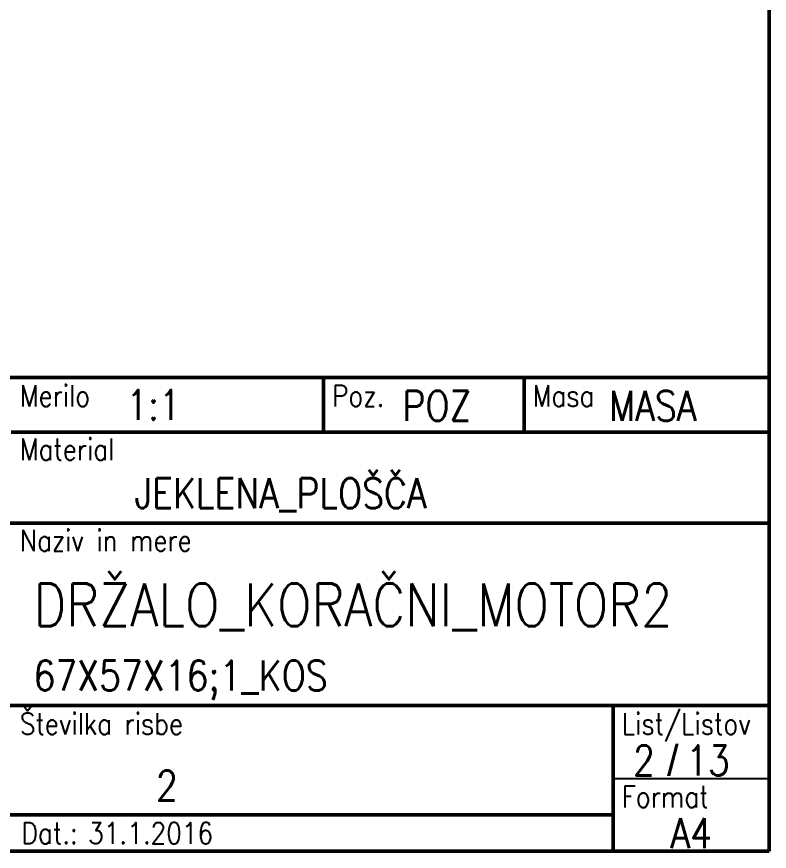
# Model space of a CAD drawing. Header units: millimetres. Extents: x 6433 to 7264, y -1747 to -507.
# Drawn here: x 6884.4 to 7263.5, y -1747 to -1326.5 of the extents above; entities that cross this region are included whole.
import ezdxf
from ezdxf.enums import TextEntityAlignment as Align

# ---------------------------------------------------------------- set-up
doc = ezdxf.new("R2010")
doc.units = ezdxf.units.MM
doc.header["$MEASUREMENT"] = 0
for name, color, linetype, lineweight in [('Crta_025', 5, 'Continuous', 25), ('Crta_035', 3, 'Continuous', 35), ('Crta_05', 1, 'Continuous', 50)]:
    doc.layers.add(name, color=color, linetype=linetype, lineweight=lineweight)
doc.styles.get("Standard").update_dxf_attribs({"font": 'arial.ttf'})
doc.styles.add('TEHN_25', font='romans.shx', dxfattribs={"width": 0.85, "height": 2.5})
doc.styles.add('TEHN_35', font='romans.shx', dxfattribs={"width": 0.85, "height": 3.5})
doc.styles.add('TEHN_50', font='romans.shx', dxfattribs={"width": 0.85, "height": 5})

msp = doc.modelspace()

# ---------------------------------------------------------------- linework, layer by layer
at = {"layer": 'Crta_025'}
msp.add_line((7184.89998, -1710.29555), (7263.52398, -1710.29555), dxfattribs=at)
at = {"layer": 'Crta_05'}
for p, q in [((7263.52398, -1747.01555), (7263.52398, -528.77555)), ((6454.81998, -1508.33555), (7263.52398, -1508.33555)), ((7038.88398, -1508.33555), (7038.88398, -1535.87555)), ((7139.97198, -1508.33555), (7139.97198, -1535.87555)), ((6881.63598, -1535.87555), (7263.52398, -1535.87555)), ((6454.81998, -1581.77555), (7263.52398, -1581.77555)), ((6690.69198, -1673.57555), (7263.52398, -1673.57555)), ((7184.89998, -1673.57555), (7184.89998, -1747.01555)), ((6454.81998, -1728.65555), (7184.89998, -1728.65555)), ((6454.81998, -1747.01555), (7263.52398, -1747.01555))]:
    msp.add_line(p, q, dxfattribs=at)

# ---------------------------------------------------------------- texts
at = {"layer": 'Crta_025', "style": 'TEHN_25', "width": 0.85}
for s, p in [('Merilo', (6885.95598, -1522.91555)), ('Poz.', (7043.20398, -1522.91555)), ('Masa', (7144.29198, -1522.91555)), ('Material', (6885.95598, -1549.91555)), ('Naziv in mere', (6885.95598, -1595.81555)), ('Številka risbe', (6885.95598, -1688.15555)), ('List/Listov', (7189.21998, -1688.15555)), ('Format', (7189.21998, -1724.87555)), ('Dat.:', (6886.81998, -1743.23555))]:
    msp.add_text(s, height=10.8, dxfattribs=at).set_placement(p)
msp.add_attdef('31.1.2016', (6920.376, -1743.23555), '2-13_1KOS.dwg', height=10.8, dxfattribs=at)
at = {"layer": 'Crta_035'}
msp.add_text('/', height=15.12, dxfattribs=at).set_placement((7212.00071, -1708.78355))
at = {"layer": 'Crta_035', "style": 'TEHN_35', "width": 0.85}
for tag, p, s in [('1:1', (6939.52398, -1529.66555), '1:1'), ('POZ', (7078.73778, -1530.12955), ''), ('MASA', (7182.78979, -1530.12955), ''), ('JEKLENA_PLOŠČA', (6943.84398, -1574.21555), ''), ('67X57X16;1_KOS', (6892.86798, -1666.01555), ''), ('13', (7221.56518, -1708.78355), '1')]:
    msp.add_attdef(tag, p, s, height=15.12, dxfattribs=at)
msp.add_attdef('2', text='1', height=15.12, dxfattribs=at).set_placement((7205.89886, -1708.78355), align=Align.RIGHT)
msp.add_attdef('A4', text='----', height=15.12, dxfattribs=at).set_placement((7224.21198, -1745.39555), align=Align.CENTER)
at = {"layer": 'Crta_05', "width": 0.85}
for tag, p, s, height, style in [('DRŽALO_KORAČNI_MOTOR2', (6892.86798, -1633.61555), '----', 21.6, 'TEHN_50'), ('2', (6954.53462, -1721.4905), '', 15.12, 'TEHN_35')]:
    msp.add_attdef(tag, p, s, height=height, dxfattribs=dict(at, style=style))

doc.saveas('drawing.dxf')
